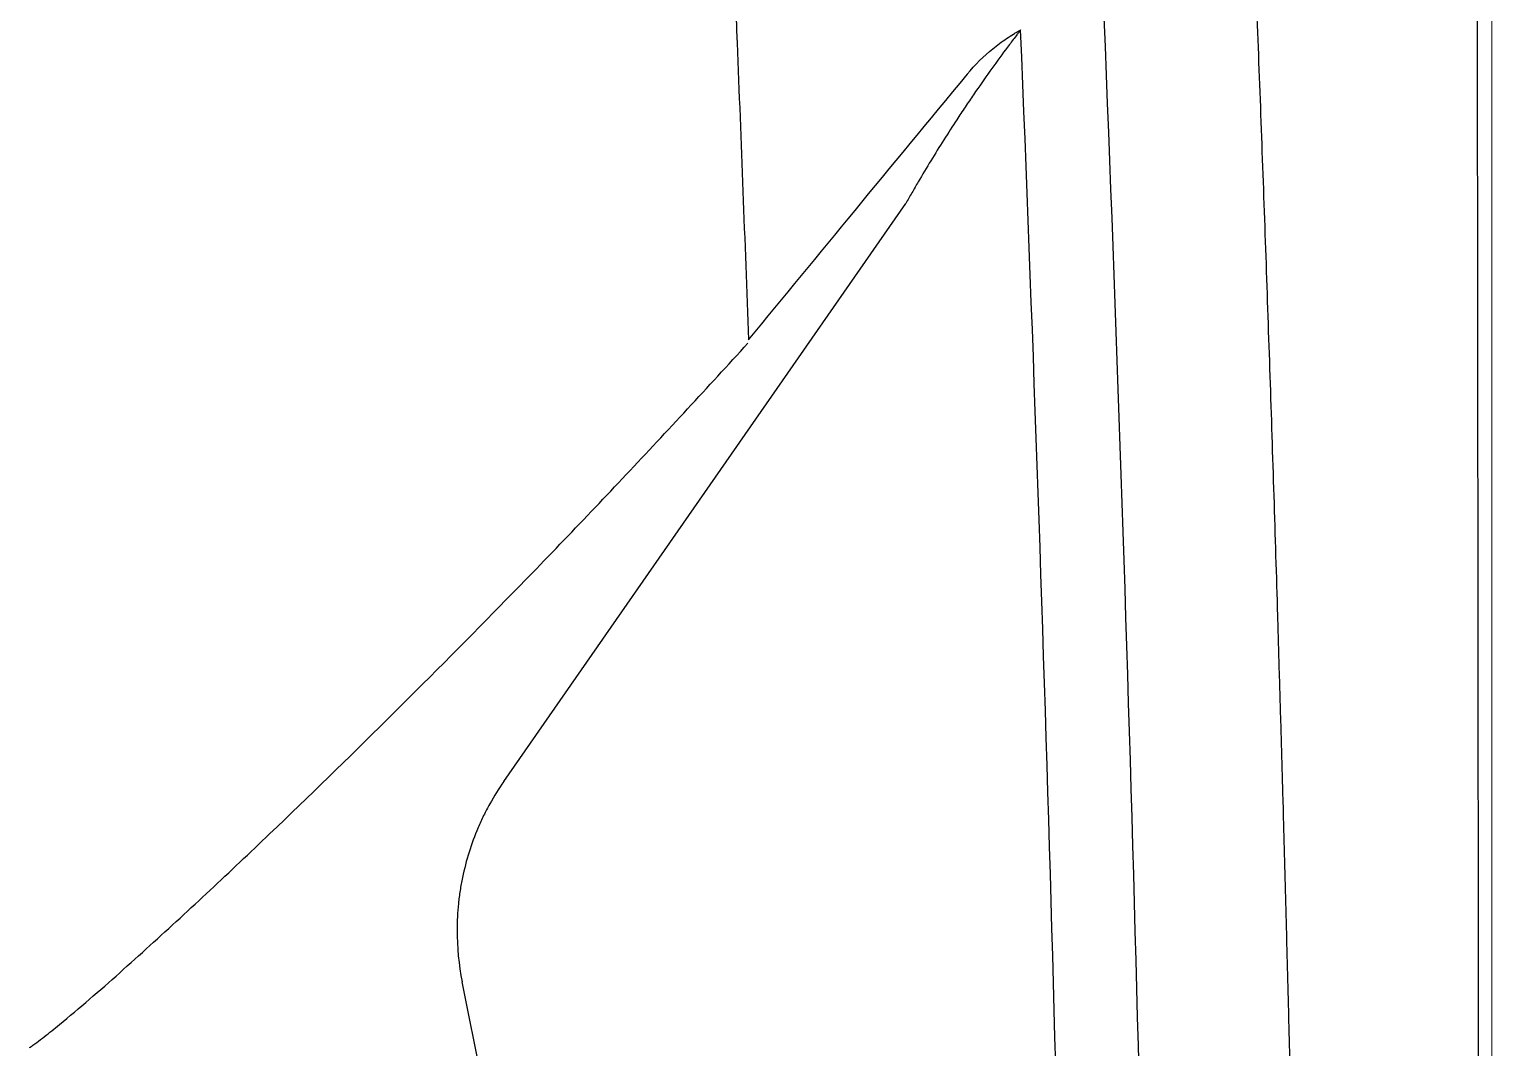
# Model space of a CAD drawing. Extents: x 528 to 612, y 788 to 934.
# Drawn here: x 601.25 to 612.38, y 861.42 to 869.18 of the extents above; entities that cross this region are included whole.
import ezdxf

# ---------------------------------------------------------------- set-up
doc = ezdxf.new("R2010")
doc.units = 0
doc.header["$MEASUREMENT"] = 0
doc.layers.add('1', color=4, linetype='Continuous')

# ---------------------------------------------------------------- blocks, each defined once
blk = doc.blocks.new('2018 FLASH')
at = {"layer": '1', "color": 6, "linetype": 'Continuous', "lineweight": 18}
blk.add_line((84.42, 2.898), (84.42, 81.522), dxfattribs=at)
at = {"layer": '1', "linetype": 'Continuous', "lineweight": 25}
for p, q in [((76.898, 58.532), (79.958, 62.933)), ((77.224, 53.808), (76.581, 57.006))]:
    blk.add_line(p, q, dxfattribs=at)
blk.add_arc((-466.784, 42.21), 548.7, 0.85849, 2.31212, dxfattribs=at)
for points, knots in [([(84.277, 81.473), (84.277, 81.469), (84.277, 81.466), (84.277, 81.46), (84.277, 81.45), (84.277, 81.428), (84.277, 81.383), (84.277, 81.294), (84.278, 81.115), (84.278, 80.757), (84.28, 80.041), (84.283, 78.61), (84.286, 77.383), (84.291, 74.929), (84.294, 73.293), (84.303, 68.385), (84.308, 65.113), (84.315, 58.569), (84.318, 55.298), (84.321, 48.754), (84.323, 42.21), (84.321, 35.666), (84.318, 29.122), (84.315, 25.851), (84.308, 19.307), (84.303, 16.035), (84.291, 9.491), (84.284, 6.219), (84.277, 2.947)], [0, 0, 0, 0, 0.000122, 0.000122, 0.000244, 0.000488, 0.000977, 0.001953, 0.003906, 0.007812, 0.015625, 0.03125, 0.0625, 0.0625, 0.125, 0.125, 0.25, 0.25, 0.375, 0.375, 0.5, 0.625, 0.625, 0.75, 0.75, 0.875, 0.875, 1, 1, 1, 1]), ([(83.05, 39.885), (83.051, 40.052), (83.052, 40.386), (83.053, 40.886), (83.054, 41.387), (83.055, 41.887), (83.055, 42.387), (83.054, 42.887), (83.054, 43.387), (83.052, 43.887), (83.051, 44.386), (83.049, 44.885), (83.046, 45.385), (83.043, 45.884), (83.04, 46.382), (83.036, 46.881), (83.032, 47.38), (83.028, 47.878), (83.023, 48.376), (83.017, 48.875), (83.011, 49.372), (83.005, 49.87), (82.998, 50.368), (82.991, 50.865), (82.984, 51.363), (82.976, 51.86), (82.967, 52.357), (82.959, 52.854), (82.949, 53.351), (82.94, 53.847), (82.93, 54.344), (82.919, 54.84), (82.908, 55.336), (82.897, 55.832), (82.885, 56.328), (82.873, 56.823), (82.86, 57.319), (82.847, 57.814), (82.834, 58.309), (82.82, 58.804), (82.805, 59.299), (82.787, 59.933), (82.763, 60.707), (82.733, 61.619), (82.702, 62.53), (82.669, 63.44), (82.635, 64.35), (82.599, 65.258), (82.562, 66.166), (82.524, 67.073), (82.484, 67.979), (82.443, 68.884), (82.4, 69.789), (82.356, 70.692), (82.311, 71.595), (82.263, 72.497), (82.215, 73.398), (82.165, 74.298), (82.114, 75.197), (82.061, 76.096), (82.007, 76.993), (81.951, 77.89), (81.894, 78.786), (81.855, 79.383), (81.835, 79.681)], [0, 0, 0, 0, 0.012574, 0.025144, 0.03771, 0.050272, 0.06283, 0.075385, 0.087935, 0.100482, 0.113025, 0.125564, 0.138099, 0.15063, 0.163158, 0.175682, 0.188202, 0.200718, 0.213231, 0.225739, 0.238244, 0.250746, 0.263243, 0.275737, 0.288227, 0.300713, 0.313196, 0.325675, 0.338151, 0.350622, 0.36309, 0.375555, 0.388015, 0.400473, 0.412926, 0.425376, 0.437822, 0.450265, 0.462704, 0.47514, 0.487572, 0.5, 0.522935, 0.54585, 0.568745, 0.59162, 0.614475, 0.63731, 0.660125, 0.68292, 0.705695, 0.728451, 0.751187, 0.773903, 0.7966, 0.819277, 0.841935, 0.864573, 0.887192, 0.909792, 0.932373, 0.954934, 0.977477, 1, 1, 1, 1]), ([(78.613, 65.624), (78.614, 65.611), (78.617, 65.54), (78.622, 65.412), (78.632, 65.183), (78.644, 64.895), (78.658, 64.551), (78.668, 64.321), (78.672, 64.206)], [0, 0, 0, 0, 0.0143428, 0.0768428, 0.1393428, 0.2643428, 0.3893428, 0.5143428, 0.5143428, 0.5143428, 0.5143428]), ([(80.833, 64.255), (80.831, 64.252), (80.828, 64.249), (80.824, 64.243), (80.817, 64.234), (80.8, 64.213), (80.786, 64.194), (80.757, 64.156), (80.738, 64.131), (80.679, 64.052), (80.64, 63.997), (80.558, 63.883), (80.517, 63.824), (80.453, 63.731), (80.432, 63.7), (80.389, 63.636), (80.368, 63.604), (80.347, 63.571)], [0, 0, 0, 0, 0.015625, 0.015625, 0.03125, 0.0625, 0.125, 0.125, 0.25, 0.25, 0.5, 0.5, 0.75, 0.75, 0.875, 0.875, 1, 1, 1, 1]), ([(80.425, 63.917), (80.487, 63.992), (80.553, 64.056), (80.655, 64.14), (80.69, 64.166), (80.743, 64.201), (80.761, 64.213), (80.788, 64.229), (80.797, 64.235), (80.815, 64.245), (80.824, 64.25), (80.833, 64.255)], [0, 0, 0, 0, 0.5, 0.5, 0.75, 0.75, 0.875, 0.875, 0.9375, 0.9375, 1, 1, 1, 1]), ([(80.347, 63.571), (80.314, 63.521), (80.281, 63.47), (80.215, 63.366), (80.182, 63.313), (80.117, 63.206), (80.085, 63.152), (80.037, 63.07), (80.021, 63.043), (79.989, 62.988), (79.974, 62.961), (79.958, 62.933)], [0, 0, 0, 0, 0.25, 0.25, 0.5, 0.5, 0.75, 0.75, 0.875, 0.875, 1, 1, 1, 1]), ([(76.874, 59.873), (77.198, 60.203), (77.516, 60.535), (78.144, 61.202), (78.452, 61.536), (78.757, 61.87)], [0, 0, 0, 0, 0.5, 0.5, 1, 1, 1, 1]), ([(73.286, 56.505), (73.295, 56.511), (73.304, 56.517), (73.323, 56.531), (73.333, 56.538), (73.361, 56.559), (73.38, 56.573), (73.438, 56.618), (73.476, 56.649), (73.591, 56.743), (73.667, 56.808), (73.821, 56.94), (73.898, 57.008), (74.051, 57.144), (74.127, 57.213), (74.357, 57.421), (74.51, 57.562), (74.813, 57.846), (74.965, 57.989), (75.416, 58.42), (75.713, 58.71), (76.3, 59.291), (76.589, 59.582), (76.874, 59.873)], [0, 0, 0, 0, 0.007812, 0.007812, 0.015625, 0.015625, 0.03125, 0.03125, 0.0625, 0.0625, 0.125, 0.125, 0.1875, 0.1875, 0.25, 0.25, 0.375, 0.375, 0.5, 0.5, 0.75, 0.75, 1, 1, 1, 1]), ([(76.898, 58.532), (76.859, 58.477), (76.824, 58.42), (76.775, 58.332), (76.759, 58.302), (76.73, 58.242), (76.716, 58.211), (76.65, 58.058), (76.611, 57.931), (76.577, 57.768), (76.571, 57.735), (76.56, 57.669), (76.556, 57.635), (76.546, 57.536), (76.542, 57.469), (76.542, 57.27), (76.555, 57.138), (76.581, 57.006)], [0, 0, 0, 0, 0.125, 0.125, 0.1875, 0.1875, 0.25, 0.25, 0.5, 0.5, 0.5625, 0.5625, 0.625, 0.625, 0.75, 0.75, 1, 1, 1, 1])]:
    blk.add_open_spline(points, degree=3, knots=knots, dxfattribs=at)
for points in [[(81.216, 50.984), (81.143, 55.409), (81.015, 59.833), (80.833, 64.255)], [(78.672, 64.206), (78.673, 64.198), (78.673, 64.181), (78.674, 64.164), (78.674, 64.156)], [(78.674, 64.156), (78.705, 63.402), (78.733, 62.649), (78.761, 61.895)], [(78.761, 61.895), (79.297, 62.546), (79.832, 63.197), (80.429, 63.918)]]:
    blk.add_open_spline(points, degree=3, dxfattribs=at)

msp = doc.modelspace()

# ---------------------------------------------------------------- block references
at = {"layer": '1'}
msp.add_blockref('2018 FLASH', (527.965, 804.919), dxfattribs=at)

doc.saveas('drawing.dxf')
